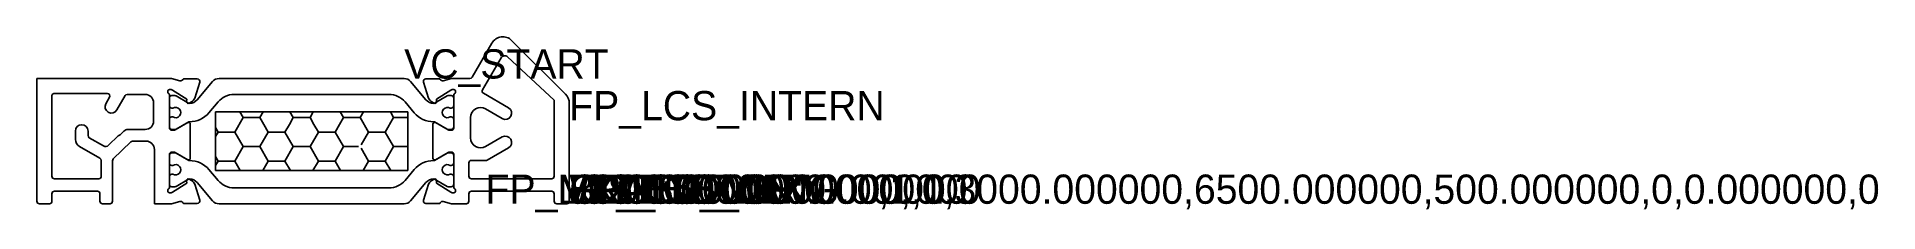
# Model space of a CAD drawing. Header units: metres. Extents: x 0 to 2123, y -1 to 1276.
# Drawn here: x 1902.8 to 2123, y 1254.8 to 1275.8 of the extents above.
import ezdxf

# ---------------------------------------------------------------- set-up
doc = ezdxf.new("R2010")
doc.units = ezdxf.units.M

msp = doc.modelspace()

# ---------------------------------------------------------------- linework, layer by layer
for p, q in [((1954.852967, 1270.982681), (1957.220103, 1275.082681)), ((1959.579801, 1275.393342), (1966.025874, 1268.947269)), ((1956.093474, 1269.47934), (1958.307497, 1273.314142)), ((1959.080089, 1273.431138), (1964.665214, 1268.235494)), ((1918.923151, 1270.832681), (1902.811962, 1270.832681)), ((1902.811962, 1270.832681), (1902.811962, 1256.132681)), ((1919.922944, 1270.569151), (1918.923151, 1270.832681)), ((1921.998468, 1270.79733), (1920.448674, 1270.808196)), ((1921.684073, 1268.497807), (1922.282634, 1270.407617)), ((1923.82796, 1270.475476), (1921.991005, 1268.286319)), ((1946.729924, 1270.832681), (1924.593999, 1270.832681)), ((1949.332916, 1268.286324), (1947.495979, 1270.475488)), ((1949.639851, 1268.497807), (1949.04129, 1270.407617)), ((1949.325456, 1270.79733), (1950.87525, 1270.808196)), ((1951.40098, 1270.569151), (1952.400773, 1270.832681)), ((1952.400773, 1270.832681), (1954.593159, 1270.832681)), ((1904.611962, 1259.132681), (1904.611962, 1268.782681)), ((1904.861962, 1269.032681), (1911.255595, 1269.032681)), ((1911.515403, 1268.582681), (1911.076098, 1267.821783)), ((1912.375136, 1267.071783), (1913.362924, 1268.782681)), ((1913.622731, 1268.932681), (1915.761962, 1268.932681)), ((1918.661962, 1269.532681), (1918.700244, 1269.532681)), ((1918.661962, 1264.932681), (1918.661962, 1268.966996)), ((1918.661963, 1268.482669), (1918.661963, 1267.582678)), ((1919.35575, 1268.782669), (1918.961963, 1268.782669)), ((1919.021755, 1269.439269), (1920.729852, 1268.355205)), ((1920.965064, 1267.884467), (1919.455751, 1268.755874)), ((1920.729852, 1268.355205), (1920.717755, 1268.066784)), ((1921.010233, 1267.881159), (1921.291303, 1268.028088)), ((1923.39022, 1266.729317), (1924.488586, 1268.038311)), ((1926.404818, 1268.932678), (1944.919106, 1268.932678)), ((1946.834225, 1268.039639), (1947.933702, 1266.72932)), ((1950.313691, 1267.881159), (1950.03262, 1268.028088)), ((1951.868175, 1268.755874), (1950.358862, 1267.884467)), ((1952.302169, 1269.439269), (1950.594072, 1268.355205)), ((1950.594072, 1268.355205), (1950.606169, 1268.066784)), ((1952.361962, 1268.782669), (1951.968175, 1268.782669)), ((1952.661962, 1269.532681), (1952.62368, 1269.532681)), ((1952.661962, 1264.932681), (1952.661962, 1268.966996)), ((1952.661962, 1267.582678), (1952.661962, 1268.482669)), ((1959.209125, 1267.334108), (1956.203281, 1269.069533)), ((1964.665214, 1268.235494), (1964.665214, 1259.132681)), ((1916.761962, 1267.932681), (1916.761962, 1265.732681)), ((1918.661963, 1265.932675), (1918.661963, 1265.032669)), ((1918.961963, 1267.282678), (1919.082166, 1267.282678)), ((1919.082142, 1266.232675), (1918.961963, 1266.232675)), ((1947.161962, 1266.832684), (1924.161962, 1266.832684)), ((1924.161962, 1266.832684), (1924.161962, 1259.832684)), ((1926.473462, 1264.417312), (1927.473462, 1266.149363)), ((1927.473461, 1266.149363), (1927.078945, 1266.832684)), ((1927.473461, 1266.149362), (1929.473461, 1266.149362)), ((1929.94497, 1265.332684), (1929.473461, 1266.149363)), ((1929.473462, 1266.149363), (1929.867977, 1266.832684)), ((1933.001952, 1265.332684), (1933.473462, 1266.149363)), ((1933.473461, 1266.149363), (1933.078945, 1266.832684)), ((1933.473461, 1266.149362), (1935.473461, 1266.149362)), ((1935.94497, 1265.332684), (1935.473461, 1266.149363)), ((1935.473462, 1266.149363), (1935.867977, 1266.832684)), ((1939.001952, 1265.332684), (1939.473462, 1266.149363)), ((1939.473461, 1266.149363), (1939.078945, 1266.832684)), ((1939.473461, 1266.149362), (1941.473461, 1266.149362)), ((1942.473461, 1264.417312), (1941.473461, 1266.149363)), ((1941.473462, 1266.149363), (1941.867977, 1266.832684)), ((1944.473462, 1264.417312), (1945.473462, 1266.149363)), ((1945.473461, 1266.149363), (1945.078945, 1266.832684)), ((1945.473461, 1266.149362), (1947.161962, 1266.149362)), ((1947.161962, 1259.832684), (1947.161962, 1266.832684)), ((1952.241759, 1267.282678), (1952.361962, 1267.282678)), ((1952.361962, 1266.232675), (1952.241784, 1266.232675)), ((1952.661962, 1265.032669), (1952.661962, 1265.932675)), ((1954.665214, 1263.722153), (1954.665214, 1266.147024)), ((1956.465214, 1267.186255), (1958.459125, 1266.03507)), ((1966.465214, 1267.886608), (1966.465214, 1256.132681)), ((1907.433565, 1264.540467), (1907.433565, 1263.547763)), ((1908.933565, 1264.009643), (1908.933565, 1264.540467)), ((1910.784161, 1262.767996), (1909.083565, 1263.749836)), ((1912.552678, 1263.982696), (1911.383126, 1262.842926)), ((1912.625673, 1264.021884), (1912.552678, 1263.982696)), ((1913.20217, 1264.519806), (1912.771661, 1264.100261)), ((1915.761962, 1264.732681), (1913.725617, 1264.732681)), ((1919.181577, 1264.632681), (1918.961962, 1264.632681)), ((1918.961963, 1264.732669), (1919.355742, 1264.732669)), ((1920.861962, 1265.556442), (1919.331577, 1264.672874)), ((1919.455741, 1264.759464), (1920.965269, 1265.630987)), ((1921.161962, 1261.282126), (1921.161962, 1265.383237)), ((1924.473461, 1264.417312), (1924.161962, 1264.956844)), ((1924.161962, 1263.877779), (1924.473462, 1264.417312)), ((1924.473461, 1264.417311), (1926.473461, 1264.417311)), ((1927.473461, 1262.685261), (1926.473461, 1264.417312)), ((1929.473462, 1262.685261), (1930.473462, 1264.417312)), ((1930.473461, 1264.417312), (1929.94497, 1265.332684)), ((1930.473461, 1264.417311), (1932.473461, 1264.417311)), ((1933.473461, 1262.685261), (1932.473461, 1264.417312)), ((1932.473462, 1264.417312), (1933.001952, 1265.332684)), ((1935.473462, 1262.685262), (1936.473462, 1264.417312)), ((1936.473461, 1264.417312), (1935.94497, 1265.332684)), ((1936.473461, 1264.417311), (1938.473461, 1264.417311)), ((1939.473461, 1262.685261), (1938.473461, 1264.417312)), ((1938.473462, 1264.417312), (1939.001952, 1265.332684)), ((1941.590533, 1262.888036), (1942.473462, 1264.417312)), ((1942.473461, 1264.417311), (1944.473461, 1264.417311)), ((1945.473461, 1262.685261), (1944.473461, 1264.417312)), ((1950.161962, 1261.282126), (1950.161962, 1265.383237)), ((1950.231845, 1265.657672), (1950.258846, 1265.657672)), ((1950.358846, 1265.630877), (1951.868184, 1264.759464)), ((1950.461962, 1265.556442), (1951.992347, 1264.672874)), ((1951.968184, 1264.732669), (1952.361962, 1264.732669)), ((1952.142347, 1264.632681), (1952.361962, 1264.632681)), ((1958.459125, 1263.834108), (1956.465214, 1262.682923)), ((1907.933565, 1262.681738), (1910.361962, 1261.279702)), ((1911.952583, 1261.210101), (1914.043251, 1263.247531)), ((1914.25263, 1263.332681), (1915.861962, 1263.332681)), ((1916.861962, 1262.332681), (1916.861962, 1255.832681)), ((1918.661962, 1257.698367), (1918.661962, 1261.732681)), ((1918.661963, 1260.732688), (1918.661963, 1261.632694)), ((1918.961962, 1262.032681), (1919.181577, 1262.032681)), ((1918.961963, 1261.932694), (1919.355742, 1261.932694)), ((1919.331577, 1261.992489), (1920.861962, 1261.108921)), ((1919.455741, 1261.905899), (1920.965269, 1261.034376)), ((1924.473461, 1260.95321), (1924.161962, 1261.492743)), ((1926.473462, 1260.953211), (1927.473462, 1262.685261)), ((1927.473461, 1262.685261), (1929.473461, 1262.685261)), ((1930.473461, 1260.95321), (1929.473461, 1262.685261)), ((1932.473462, 1260.953211), (1933.473462, 1262.685262)), ((1933.473461, 1262.685261), (1935.473461, 1262.685261)), ((1936.473461, 1260.95321), (1935.473461, 1262.685261)), ((1938.473462, 1260.953211), (1939.473462, 1262.685262)), ((1939.473461, 1262.685261), (1941.280929, 1262.685261)), ((1942.473461, 1260.95321), (1941.590533, 1262.482486)), ((1944.473462, 1260.953211), (1945.473462, 1262.685262)), ((1945.473461, 1262.685261), (1947.161962, 1262.685261)), ((1950.358846, 1261.034486), (1951.868184, 1261.905899)), ((1951.992347, 1261.992489), (1950.461962, 1261.108921)), ((1951.968184, 1261.932694), (1952.361962, 1261.932694)), ((1952.361962, 1262.032681), (1952.142347, 1262.032681)), ((1952.661962, 1257.698367), (1952.661962, 1261.732681)), ((1952.661962, 1261.632694), (1952.661962, 1260.732688)), ((1956.658292, 1261.062346), (1959.209125, 1262.53507)), ((1910.511962, 1261.019895), (1910.511962, 1259.132681)), ((1911.861962, 1256.132681), (1911.861962, 1260.995251)), ((1919.082142, 1260.432688), (1918.961963, 1260.432688)), ((1918.961963, 1259.382684), (1919.082166, 1259.382684)), ((1923.39022, 1259.936046), (1924.488586, 1258.627052)), ((1924.161962, 1260.413677), (1924.473462, 1260.953211)), ((1924.161962, 1259.832684), (1947.161962, 1259.832684)), ((1924.473461, 1260.95321), (1926.473461, 1260.95321)), ((1927.120397, 1259.832684), (1926.473461, 1260.95321)), ((1929.826525, 1259.832684), (1930.473462, 1260.953211)), ((1930.473461, 1260.95321), (1932.473461, 1260.95321)), ((1933.120397, 1259.832684), (1932.473461, 1260.95321)), ((1935.826525, 1259.832684), (1936.473462, 1260.953211)), ((1936.473461, 1260.95321), (1938.473461, 1260.95321)), ((1939.120397, 1259.832684), (1938.473461, 1260.95321)), ((1941.826525, 1259.832684), (1942.473462, 1260.953211)), ((1942.473461, 1260.95321), (1944.473461, 1260.95321)), ((1945.120397, 1259.832684), (1944.473461, 1260.95321)), ((1946.834225, 1258.625724), (1947.933702, 1259.936043)), ((1950.231845, 1261.007691), (1950.258846, 1261.007691)), ((1952.241759, 1259.382684), (1952.361962, 1259.382684)), ((1952.361962, 1260.432688), (1952.241784, 1260.432688)), ((1954.461962, 1259.132681), (1954.461962, 1260.722153)), ((1954.761962, 1261.022153), (1956.508292, 1261.022153)), ((1904.611962, 1256.132681), (1904.611962, 1257.032681)), ((1910.211962, 1258.832681), (1904.911962, 1258.832681)), ((1904.911962, 1257.332681), (1910.061962, 1257.332681)), ((1910.361962, 1257.032681), (1910.361962, 1256.132681)), ((1918.700244, 1257.132681), (1918.661962, 1257.132681)), ((1918.661963, 1258.182694), (1918.661963, 1259.082684)), ((1919.35575, 1257.882694), (1918.961963, 1257.882694)), ((1920.729852, 1258.310158), (1919.021755, 1257.226094)), ((1920.965064, 1258.780896), (1919.455751, 1257.909489)), ((1920.717755, 1258.598579), (1920.729852, 1258.310158)), ((1921.291303, 1258.637275), (1921.010233, 1258.784204)), ((1922.282634, 1256.257746), (1921.684073, 1258.167556)), ((1923.82796, 1256.189887), (1921.991005, 1258.379044)), ((1926.404818, 1257.732684), (1944.919106, 1257.732684)), ((1949.332916, 1258.379039), (1947.495979, 1256.189874)), ((1949.04129, 1256.257746), (1949.639851, 1258.167556)), ((1950.03262, 1258.637275), (1950.313691, 1258.784204)), ((1951.868175, 1257.909489), (1950.358862, 1258.780896)), ((1950.606169, 1258.598579), (1950.594072, 1258.310158)), ((1950.594072, 1258.310158), (1952.302169, 1257.226094)), ((1952.361962, 1257.882694), (1951.968175, 1257.882694)), ((1952.62368, 1257.132681), (1952.661962, 1257.132681)), ((1952.661962, 1259.082684), (1952.661962, 1258.182694)), ((1954.461962, 1257.032681), (1954.461962, 1256.132681)), ((1964.365214, 1258.832681), (1954.761962, 1258.832681)), ((1964.365214, 1257.332681), (1954.761962, 1257.332681)), ((1964.665214, 1256.132681), (1964.665214, 1257.032681)), ((1903.111962, 1255.832681), (1904.311962, 1255.832681)), ((1910.661962, 1255.832681), (1911.561962, 1255.832681)), ((1916.861962, 1255.832681), (1918.923151, 1255.832681)), ((1918.923151, 1255.832681), (1919.922944, 1256.096212)), ((1920.448674, 1255.857166), (1921.998468, 1255.868033)), ((1930.661962, 1255.832681), (1924.593999, 1255.832681)), ((1946.729924, 1255.832681), (1930.661962, 1255.832681)), ((1950.87525, 1255.857166), (1949.325456, 1255.868033)), ((1952.400773, 1255.832681), (1951.40098, 1256.096212)), ((1954.161962, 1255.832681), (1952.400773, 1255.832681)), ((1966.165214, 1255.832681), (1964.965214, 1255.832681))]:
    msp.add_line(p, q)
for centre, radius, start, end in [((1958.519141, 1274.332681), 1.5, 45, 150), ((1958.74051, 1273.064142), 0.5, 47.222085, 150), ((1920.012665, 1270.85542), 0.3, 252.59828, 330.367343), ((1920.447271, 1270.608201), 0.2, 90, 150.367342), ((1921.996364, 1270.497338), 0.3, 342.59828, 90.000001), ((1924.593999, 1269.832681), 1, 90, 139.999473), ((1946.729924, 1269.832681), 1, 40.000548, 90), ((1949.327559, 1270.497338), 0.3, 90.000001, 197.401722), ((1950.876652, 1270.608201), 0.2, 29.632658, 90), ((1951.311259, 1270.85542), 0.3, 209.632659, 287.401722), ((1954.593159, 1271.132681), 0.3, 270.000001, 330.000001), ((1904.861962, 1268.782681), 0.25, 90, 180), ((1911.255595, 1268.732681), 0.3, 330.000001, 90.000001), ((1913.622731, 1268.632681), 0.3, 90.000001, 150.000001), ((1915.761962, 1267.932681), 1, 0, 90), ((1918.761962, 1269.249839), 0.3, 109.471222, 250.52878), ((1918.961963, 1268.482669), 0.3, 90.000001, 180.000001), ((1918.700244, 1268.932681), 0.6, 57.59828, 90.000001), ((1919.35575, 1268.582669), 0.2, 59.99987, 90), ((1920.917579, 1268.058403), 0.2, 180, 297.598279), ((1921.071759, 1269.057672), 1.2, 270, 319.999473), ((1920.920688, 1268.737062), 0.8, 297.598279, 342.598279), ((1926.404818, 1266.432678), 2.5, 90, 140.039966), ((1944.919106, 1266.432678), 2.5, 39.999735, 90), ((1950.252167, 1269.057672), 1.2, 220.000158, 270), ((1950.403236, 1268.737062), 0.8, 197.401721, 242.401721), ((1950.406345, 1268.058403), 0.2, 242.401721, 0), ((1951.968175, 1268.582669), 0.2, 90, 120.00013), ((1952.62368, 1268.932681), 0.6, 90.000001, 122.401722), ((1952.361962, 1268.482669), 0.3, 0.000001, 90.000001), ((1952.561962, 1269.249839), 0.3, 289.471222, 70.52878), ((1956.353281, 1269.32934), 0.3, 150.000001, 240.000001), ((1964.965214, 1267.886608), 1.5, 0, 45), ((1911.725617, 1267.446783), 0.75, 150, 330), ((1918.961963, 1267.582678), 0.3, 180.000001, 270.000001), ((1918.961963, 1265.932675), 0.3, 90.000001, 180.000001), ((1919.411962, 1266.757669), 0.62, 237.861485, 122.135874), ((1921.065064, 1268.057672), 0.2, 239.99987, 270), ((1921.092078, 1268.657669), 3, 269.519989, 320.000265), ((1950.231844, 1268.657672), 3, 219.999735, 270), ((1950.258861, 1268.057672), 0.2, 270, 300.00013), ((1951.911964, 1266.757669), 0.62, 57.864126, 302.138515), ((1952.361962, 1267.582678), 0.3, 270.000001, 0.000001), ((1952.361962, 1265.932675), 0.3, 0.000001, 90.000001), ((1955.865214, 1266.147024), 1.2, 60, 180), ((1958.834125, 1266.684589), 0.75, 240, 60), ((1908.183565, 1264.540467), 0.75, 0, 180), ((1909.233565, 1264.009643), 0.3, 180.000001, 240.000001), ((1912.562283, 1264.315111), 0.3, 282.198539, 314.261126), ((1913.725617, 1263.982681), 0.75, 90, 134.261125), ((1915.761962, 1265.732681), 1, 270, 0), ((1918.961962, 1264.932681), 0.3, 180.000001, 270.000001), ((1918.961963, 1265.032669), 0.3, 180.000001, 270.000001), ((1919.181577, 1264.932681), 0.3, 270.000001, 300.000001), ((1919.355742, 1264.932669), 0.2, 270, 299.9999), ((1920.961962, 1265.383237), 0.2, 0, 120), ((1921.065269, 1265.457782), 0.2, 90, 119.9999), ((1950.361962, 1265.383237), 0.2, 60, 180), ((1950.258846, 1265.457672), 0.2, 60.0001, 90), ((1951.968184, 1264.932669), 0.2, 240.0001, 270), ((1952.142347, 1264.932681), 0.3, 240.000001, 270.000001), ((1952.361962, 1265.032669), 0.3, 270.000001, 0.000001), ((1952.361962, 1264.932681), 0.3, 270.000001, 0.000001), ((1955.865214, 1263.722153), 1.2, 180, 300), ((1958.834125, 1263.184589), 0.75, 300, 120), ((1908.433565, 1263.547763), 1, 180, 240), ((1911.034161, 1263.201009), 0.5, 240, 314.261125), ((1914.25263, 1263.032681), 0.3, 90.000001, 134.261126), ((1915.861962, 1262.332681), 1, 0, 90), ((1918.961962, 1261.732681), 0.3, 90.000001, 180.000001), ((1918.961963, 1261.632694), 0.3, 90.000001, 180.000001), ((1919.181577, 1261.732681), 0.3, 60.000001, 90.000001), ((1919.355742, 1261.732694), 0.2, 60.0001, 90), ((1951.968184, 1261.732694), 0.2, 90, 119.9999), ((1952.142347, 1261.732681), 0.3, 90.000001, 120.000001), ((1952.361962, 1261.732681), 0.3, 0.000001, 90.000001), ((1952.361962, 1261.632694), 0.3, 0.000001, 90.000001), ((1910.211962, 1261.019895), 0.3, 0.000001, 60.000001), ((1912.161962, 1260.995251), 0.3, 134.261126, 180.000001), ((1918.961963, 1260.732688), 0.3, 180.000001, 270.000001), ((1918.961963, 1259.082684), 0.3, 90.000001, 180.000001), ((1919.411962, 1259.907694), 0.62, 237.864126, 122.138515), ((1920.961962, 1261.282126), 0.2, 240, 0), ((1921.065269, 1261.207581), 0.2, 240.0001, 270), ((1921.092078, 1258.007694), 3, 39.999735, 90.480011), ((1950.231844, 1258.007691), 3, 90, 140.000265), ((1950.361962, 1261.282126), 0.2, 180, 300), ((1950.258846, 1261.207691), 0.2, 270, 299.9999), ((1951.911964, 1259.907694), 0.62, 57.861485, 302.135874), ((1952.361962, 1260.732688), 0.3, 270.000001, 0.000001), ((1952.361962, 1259.082684), 0.3, 0.000001, 90.000001), ((1954.761962, 1260.722153), 0.3, 90.000001, 180.000001), ((1956.508292, 1261.322153), 0.3, 270.000001, 300.000001), ((1904.911962, 1259.132681), 0.3, 180.000001, 270.000001), ((1904.911962, 1257.032681), 0.3, 90.000001, 180.000001), ((1910.061962, 1257.032681), 0.3, 0.000001, 90.000001), ((1910.211962, 1259.132681), 0.3, 270.000001, 0.000001), ((1918.761962, 1257.415524), 0.3, 109.471222, 250.52878), ((1918.961963, 1258.182694), 0.3, 180.000001, 270.000001), ((1918.700244, 1257.732681), 0.6, 270.000001, 302.401722), ((1919.35575, 1258.082694), 0.2, 270, 300.00013), ((1920.917579, 1258.60696), 0.2, 62.401721, 180), ((1921.065064, 1258.607691), 0.2, 90, 120.00013), ((1921.071759, 1257.607691), 1.2, 40.000527, 90), ((1920.920688, 1257.928301), 0.8, 17.401721, 62.401721), ((1926.404818, 1260.232684), 2.5, 219.960034, 270), ((1944.919106, 1260.232684), 2.5, 270, 320.000265), ((1950.252167, 1257.607691), 1.2, 90, 139.999842), ((1950.403236, 1257.928301), 0.8, 117.598279, 162.598279), ((1950.258861, 1258.607691), 0.2, 59.99987, 90), ((1950.406345, 1258.60696), 0.2, 0, 117.598279), ((1951.968175, 1258.082694), 0.2, 239.99987, 270), ((1952.62368, 1257.732681), 0.6, 237.59828, 270.000001), ((1952.361962, 1258.182694), 0.3, 270.000001, 0.000001), ((1952.561962, 1257.415524), 0.3, 289.471222, 70.52878), ((1954.761962, 1259.132681), 0.3, 180.000001, 270.000001), ((1954.761962, 1257.032681), 0.3, 90.000001, 180.000001), ((1964.365214, 1259.132681), 0.3, 270.000001, 0.000001), ((1964.365214, 1257.032681), 0.3, 0.000001, 90.000001), ((1903.111962, 1256.132681), 0.3, 180.000001, 270.000001), ((1904.311962, 1256.132681), 0.3, 270.000001, 0.000001), ((1910.661962, 1256.132681), 0.3, 180.000001, 270.000001), ((1911.561962, 1256.132681), 0.3, 270.000001, 0.000001), ((1920.012665, 1255.809943), 0.3, 29.632659, 107.401722), ((1920.447271, 1256.057162), 0.2, 209.632658, 270), ((1921.996364, 1256.168025), 0.3, 270.000001, 17.401722), ((1924.593999, 1256.832681), 1, 220.000527, 270), ((1946.729924, 1256.832681), 1, 270, 319.999452), ((1949.327559, 1256.168025), 0.3, 162.59828, 270.000001), ((1950.876652, 1256.057162), 0.2, 270, 330.367342), ((1951.311259, 1255.809943), 0.3, 72.59828, 150.367343), ((1954.161962, 1256.132681), 0.3, 270.000001, 0.000001), ((1964.965214, 1256.132681), 0.3, 180.000001, 270.000001), ((1966.165214, 1256.132681), 0.3, 270.000001, 0.000001)]:
    msp.add_arc(centre, radius, start, end)

# ---------------------------------------------------------------- texts
for tag, p in [('VC_START', (1946.729924, 1270.832681)), ('FP_LCS_INTERN', (1966.465214, 1265.832681)), ('FP_LCS_HOT', (1956.465214, 1255.832681)), ('VC_END', (1965.565214, 1255.832681)), ('WX:0.000000', (1966.465214, 1255.832681)), ('WY:0.000000', (1966.465214, 1255.832681)), ('JX:0.000000', (1966.465214, 1255.832681)), ('JY:0.000000', (1966.465214, 1255.832681)), ('OPTI:500.000000,1,0,3000.000000,6500.000000,500.000000,0,0.000000,0', (1966.465214, 1255.832681)), ('GLASS_MIN:0.000000', (1966.465214, 1255.832681)), ('GLASS_MAX:0.000000', (1966.465214, 1255.832681)), ('FRONT_VIEW', (1966.465214, 1255.832681)), ('BL01:6800.000000,,1', (1966.465214, 1255.832681)), ('FP_LCS_ORIG', (1966.465214, 1255.832681))]:
    msp.add_attdef(tag, p, '', height=3.5)

doc.saveas('drawing.dxf')
